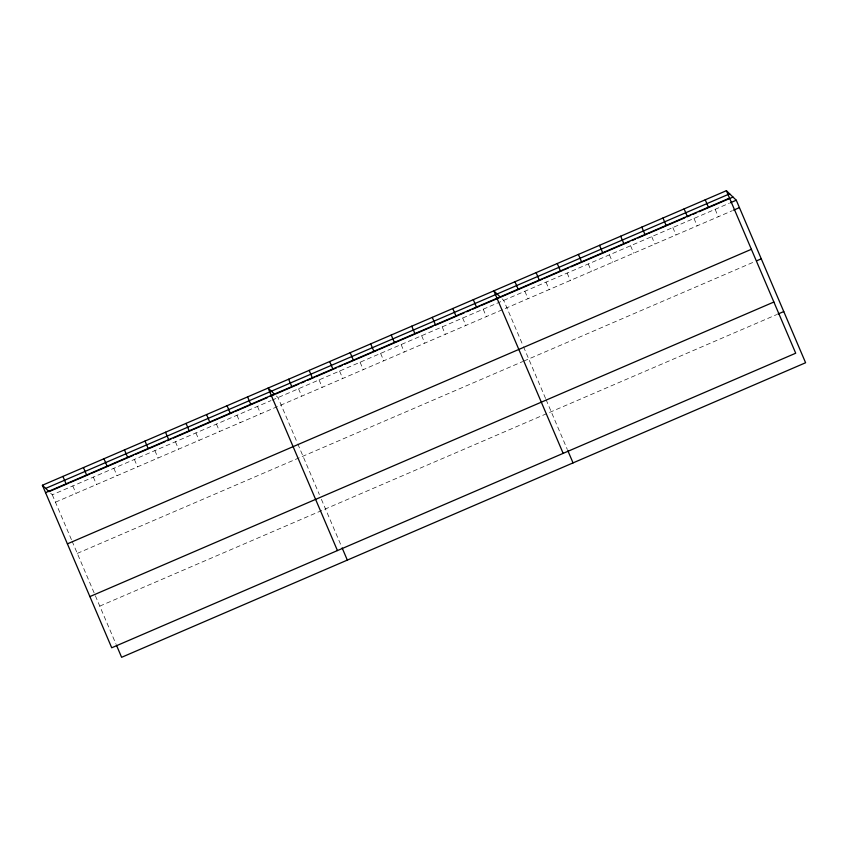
<?xml version="1.0" encoding="UTF-8"?>
<svg xmlns="http://www.w3.org/2000/svg" width="848" height="848" viewBox="0 0 848 848"><rect width="100%" height="100%" fill="white"/><g stroke="black" fill="none" stroke-linecap="round" stroke-linejoin="round"><path stroke-width="0.64" stroke-dasharray="4.24 3.18" d="M50.657 493.207L52.29 494.787L270.766 400.701M271.975 400.182L729.227 203.255M55.459 502.196L732.396 210.664M77.285 553.384L522.686 361.566M523.884 361.047L754.222 261.852M99.778 606.119L776.715 314.597M502.09 298.803L503.723 300.372L523.004 345.56M276.374 396.005L278.006 397.574L297.288 442.773M715.14 209.329L718.298 216.738M693.993 218.434L697.151 225.844M672.856 227.54L676.015 234.949M651.709 236.645L654.879 244.054M630.573 245.74L633.732 253.16M609.426 254.845L612.595 262.265M588.289 263.951L591.448 271.371M567.142 273.056L570.312 280.465M546.006 282.161L549.165 289.571M524.859 291.267L528.028 298.676M523.523 346.779L545.593 398.528M546.101 399.726L567.323 449.493M483.201 309.213L486.36 316.622M462.679 318.042L465.849 325.462M442.168 326.883L445.327 334.292M421.647 335.723L424.806 343.133M401.125 344.553L404.284 351.973M380.604 353.393L383.762 360.803M360.082 362.234L363.251 369.643M339.571 371.064L342.73 378.484M319.049 379.904L322.208 387.313M298.528 388.744L301.687 396.154M297.807 443.992L319.357 494.532M321.403 499.324L341.617 546.695M257.485 406.415L260.654 413.824M236.974 415.255L240.132 422.664M216.452 424.085L219.611 431.505M195.93 432.925L199.089 440.335M175.409 441.766L178.568 449.175M154.887 450.595L158.057 458.015M134.376 459.436L137.535 466.845M113.855 468.276L117.013 475.686M93.333 477.106L96.492 484.526M72.811 485.946L75.97 493.356M52.29 494.787L71.571 539.975M72.091 541.194L115.9 643.908"/><path stroke-width="1.27" d="M726.386 190.694L795.71 353.213L111.724 647.777L42.4 485.257L726.386 190.694L736.276 200.223L805.6 362.743L121.614 657.306L116.42 645.116M45.665 488.395L729.651 193.832M45.559 492.667L729.545 198.103M68.338 483.318L49.025 491.639L42.4 485.257M69.547 482.798L90.068 473.968M91.277 473.449L109.381 465.647M110.59 465.128L133.518 455.249M135.934 454.21L164.904 441.734M167.321 440.695L170.936 439.137M173.352 438.098L192.666 429.777M193.874 429.258L211.979 421.467M213.187 420.947L233.709 412.107M234.907 411.587L267.502 397.553M269.918 396.514L274.741 394.437L268.116 388.045L337.44 550.575M275.95 393.917L298.888 384.038M301.294 382.999L304.92 381.441M307.336 380.402L314.576 377.275M315.785 376.756L336.306 367.926M338.712 366.887L342.338 365.329M344.754 364.28L355.619 359.605M356.817 359.086L377.339 350.245M378.547 349.726L432.862 326.342M435.278 325.293L458.217 315.424M459.415 314.905L464.248 312.827M466.665 311.778L470.28 310.22M472.696 309.181L479.936 306.064M481.145 305.545L542.741 279.024M543.918 278.515L562.712 270.417M563.878 269.918L568.584 267.894M570.927 266.876L606.161 251.708M607.338 251.199L629.651 241.585M632.004 240.578L635.523 239.062M637.876 238.044L647.268 234.006M648.444 233.497L684.855 217.819M687.209 216.802L690.728 215.286M693.081 214.279L696.6 212.753M698.953 211.746L733.011 197.075M730.404 202.746L736.276 200.223M733.562 210.166L739.435 207.633M67.395 543.854L751.381 249.291M756.575 260.845L761.271 258.82M89.888 596.589L773.874 302.026M777.892 314.089L783.764 311.555M500.458 297.224L493.833 290.843L563.157 453.362M705.239 199.799L708.409 207.209M684.103 208.905L687.262 216.314M662.956 218.01L666.125 225.42M641.819 227.105L644.978 234.525M620.683 236.21L623.842 243.63M599.536 245.316L602.695 252.736M578.4 254.421L581.558 261.831M557.253 263.527L560.411 270.936M536.116 272.632L539.275 280.041M514.969 281.737L518.128 289.147M567.842 450.712L573.047 462.902M473.311 299.683L476.47 307.093M452.79 308.513L455.948 315.933M432.268 317.353L435.437 324.763M411.757 326.194L414.916 333.603M391.235 335.024L394.394 342.444M370.714 343.864L373.873 351.273M350.192 352.704L353.351 360.114M329.671 361.534L332.84 368.954M309.149 370.375L312.318 377.784M288.638 379.215L291.797 386.624M342.136 547.914L347.33 560.104M247.595 396.885L250.754 404.295M227.073 405.726L230.232 413.135M206.552 414.555L209.721 421.975M186.041 423.396L189.199 430.805M165.519 432.236L168.678 439.646M144.997 441.066L148.156 448.486M124.476 449.906L127.635 457.316M103.954 458.747L107.124 466.156M83.443 467.577L86.602 474.997M62.922 476.417L66.08 483.826"/></g></svg>
